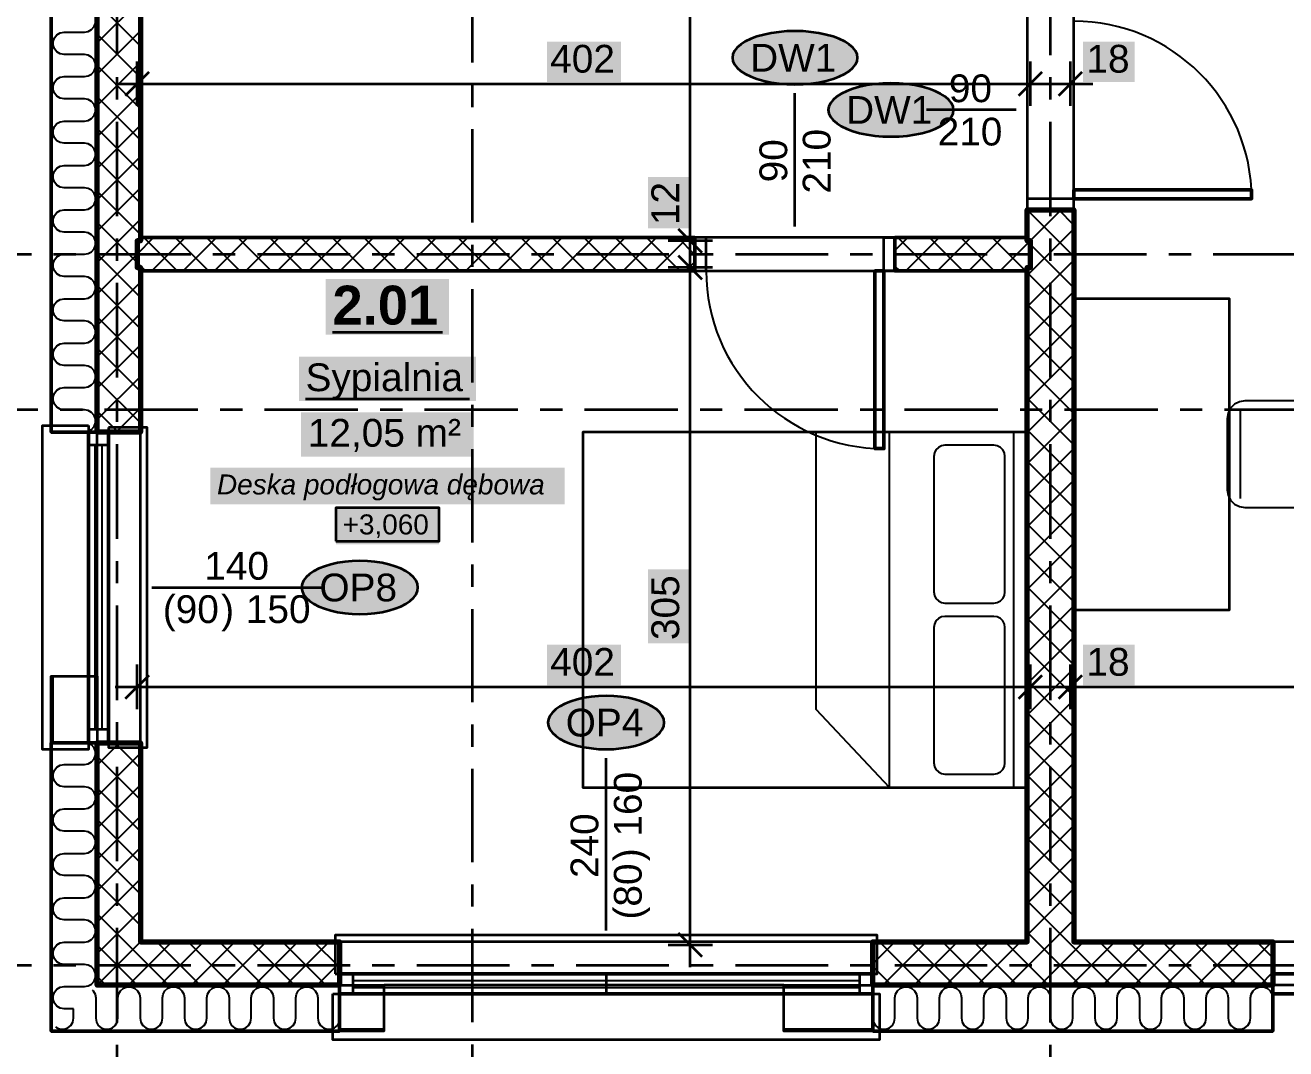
# Model space of a CAD drawing. Header units: metres. Extents: x -3.3 to 16.9, y -3.5 to 11.3.
# Drawn here: x -0.41 to 5.26, y -0.38 to 4.23 of the extents above; entities that cross this region are included whole.
import ezdxf

# ---------------------------------------------------------------- set-up
doc = ezdxf.new("R2010")
doc.units = ezdxf.units.M
doc.linetypes.add('PUNKTOWA', pattern=[10.5, 8.4, -1.05, 0, -1.05])
doc.linetypes.add('PUNKTOWA_KROTKA', pattern=[6.3, 4.2, -1.05, 0, -1.05])
for name, color, linetype, lineweight in [('A-DRZWI', 3, 'Continuous', 35), ('A-KRESKOWANIE', 8, 'Continuous', 18), ('A-MASKA', 7, 'Continuous', 18), ('A-MEBLE', 8, 'Continuous', 18), ('A-OKNA', 3, 'Continuous', 35), ('A-OPISY', 2, 'Continuous', 25), ('A-OSIE', 1, 'PUNKTOWA', 25), ('A-POMIESZCZENIA', 2, 'Continuous', 25), ('A-PRZEKROJE', 1, 'PUNKTOWA_KROTKA', 50), ('A-SCIANY-DZIAL', 7, 'Continuous', 35), ('A-SCIANY-IZOL', 4, 'Continuous', 35), ('A-SCIANY-KONSTR', 7, 'Continuous', 50), ('A-WIDOK', 7, 'Continuous', 25), ('A-WYMIARY', 1, 'Continuous', 25)]:
    doc.layers.add(name, color=color, linetype=linetype, lineweight=lineweight)
doc.styles.add('PL_ARIAL', font='arial.ttf')
doc.styles.add('PL_ARIAL_B', font='arialbd.ttf')
doc.styles.add('PL_ARIAL_I', font='ariali.ttf')

msp = doc.modelspace()

# ---------------------------------------------------------------- hatches: boundary and pattern name
at = {"layer": 'A-MASKA', "true_color": 0xffffff}
for points in [[(1.9334, 3.9755), (2.2666, 3.9755), (2.2666, 4.158), (1.9334, 4.158)], [(4.3465, 3.9755), (4.5786, 3.9755), (4.5786, 4.158), (4.3465, 4.158)], [(2.5713, 3.3165), (2.5713, 3.5486), (2.3888, 3.5486), (2.3888, 3.3165)], [(2.5713, 1.4484), (2.5713, 1.7816), (2.3888, 1.7816), (2.3888, 1.4484)], [(1.9334, 1.2601), (2.2666, 1.2601), (2.2666, 1.4426), (1.9334, 1.4426)], [(4.3465, 1.2601), (4.5786, 1.2601), (4.5786, 1.4426), (4.3465, 1.4426)]]:
    msp.add_hatch(color=7, dxfattribs=at).paths.add_polyline_path(points)
at = {"layer": 'A-OPISY', "true_color": 0xffffff}
for points in [[(3.3319, 4.085), (3.3295, 4.1007), (3.3223, 4.1161), (3.3104, 4.1309), (3.2941, 4.145), (3.2736, 4.1581), (3.2493, 4.1699), (3.2216, 4.1802), (3.1909, 4.1889), (3.1579, 4.1959), (3.123, 4.2009), (3.0868, 4.204), (3.05, 4.205), (3.0132, 4.204), (2.977, 4.2009), (2.9421, 4.1959), (2.9091, 4.1889), (2.8784, 4.1802), (2.8507, 4.1699), (2.8264, 4.1581), (2.8059, 4.145), (2.7896, 4.1309), (2.7777, 4.1161), (2.7705, 4.1007), (2.7681, 4.085), (2.7705, 4.0693), (2.7777, 4.0539), (2.7896, 4.0391), (2.8059, 4.025), (2.8264, 4.0119), (2.8507, 4.0001), (2.8784, 3.9898), (2.9091, 3.9811), (2.9421, 3.9741), (2.977, 3.9691), (3.0132, 3.966), (3.05, 3.965), (3.0868, 3.966), (3.123, 3.9691), (3.1579, 3.9741), (3.1909, 3.9811), (3.2216, 3.9898), (3.2493, 4.0001), (3.2736, 4.0119), (3.2941, 4.025), (3.3104, 4.0391), (3.3223, 4.0539), (3.3295, 4.0693)], [(3.7638, 3.85), (3.7614, 3.8657), (3.7542, 3.8811), (3.7423, 3.8959), (3.726, 3.91), (3.7055, 3.9231), (3.6812, 3.9349), (3.6535, 3.9452), (3.6228, 3.9539), (3.5898, 3.9609), (3.5548, 3.9659), (3.5187, 3.969), (3.4819, 3.97), (3.4451, 3.969), (3.4089, 3.9659), (3.374, 3.9609), (3.3409, 3.9539), (3.3103, 3.9452), (3.2826, 3.9349), (3.2583, 3.9231), (3.2378, 3.91), (3.2215, 3.8959), (3.2096, 3.8811), (3.2024, 3.8657), (3.2, 3.85), (3.2024, 3.8343), (3.2096, 3.8189), (3.2215, 3.8041), (3.2378, 3.79), (3.2583, 3.7769), (3.2826, 3.7651), (3.3103, 3.7548), (3.3409, 3.7461), (3.374, 3.7391), (3.4089, 3.7341), (3.4451, 3.731), (3.4819, 3.73), (3.5187, 3.731), (3.5548, 3.7341), (3.5898, 3.7391), (3.6228, 3.7461), (3.6535, 3.7548), (3.6812, 3.7651), (3.7055, 3.7769), (3.726, 3.79), (3.7423, 3.8041), (3.7542, 3.8189), (3.7614, 3.8343)], [(1.3534, 1.7), (1.3512, 1.7157), (1.3445, 1.7311), (1.3335, 1.7459), (1.3184, 1.76), (1.2994, 1.7731), (1.2768, 1.7849), (1.251, 1.7952), (1.2226, 1.8039), (1.1918, 1.8109), (1.1594, 1.8159), (1.1258, 1.819), (1.0917, 1.82), (1.0575, 1.819), (1.0239, 1.8159), (0.9915, 1.8109), (0.9608, 1.8039), (0.9323, 1.7952), (0.9066, 1.7849), (0.884, 1.7731), (0.865, 1.76), (0.8498, 1.7459), (0.8388, 1.7311), (0.8321, 1.7157), (0.8299, 1.7), (0.8321, 1.6843), (0.8388, 1.6689), (0.8498, 1.6541), (0.865, 1.64), (0.884, 1.6269), (0.9066, 1.6151), (0.9323, 1.6048), (0.9608, 1.5961), (0.9915, 1.5891), (1.0239, 1.5841), (1.0575, 1.581), (1.0917, 1.58), (1.1258, 1.581), (1.1594, 1.5841), (1.1918, 1.5891), (1.2226, 1.5961), (1.251, 1.6048), (1.2768, 1.6151), (1.2994, 1.6269), (1.3184, 1.64), (1.3335, 1.6541), (1.3445, 1.6689), (1.3512, 1.6843)], [(2.4618, 1.0917), (2.4595, 1.1073), (2.4529, 1.1227), (2.4419, 1.1376), (2.4267, 1.1517), (2.4077, 1.1647), (2.3851, 1.1765), (2.3594, 1.1869), (2.3309, 1.1956), (2.3002, 1.2025), (2.2678, 1.2076), (2.2342, 1.2106), (2.2, 1.2117), (2.1658, 1.2106), (2.1322, 1.2076), (2.0998, 1.2025), (2.0691, 1.1956), (2.0406, 1.1869), (2.0149, 1.1765), (1.9923, 1.1647), (1.9733, 1.1517), (1.9581, 1.1376), (1.9471, 1.1227), (1.9405, 1.1073), (1.9382, 1.0917), (1.9405, 1.076), (1.9471, 1.0606), (1.9581, 1.0457), (1.9733, 1.0317), (1.9923, 1.0186), (2.0149, 1.0068), (2.0406, 0.9965), (2.0691, 0.9877), (2.0998, 0.9808), (2.1322, 0.9758), (2.1658, 0.9727), (2.2, 0.9717), (2.2342, 0.9727), (2.2678, 0.9758), (2.3002, 0.9808), (2.3309, 0.9877), (2.3594, 0.9965), (2.3851, 1.0068), (2.4077, 1.0186), (2.4267, 1.0317), (2.4419, 1.0457), (2.4529, 1.0606), (2.4595, 1.076)]]:
    msp.add_hatch(color=7, dxfattribs=at).paths.add_polyline_path(points)
at = {"layer": 'A-POMIESZCZENIA', "true_color": 0xffffff}
for points in [[(0.9386, 2.8389), (1.4936, 2.8389), (1.4936, 3.0889), (0.9386, 3.0889)], [(0.8175, 2.5389), (1.6148, 2.5389), (1.6148, 2.7389), (0.8175, 2.7389)], [(0.8276, 2.2889), (1.6046, 2.2889), (1.6046, 2.4889), (0.8276, 2.4889)], [(0.4189, 2.0739), (2.0134, 2.0739), (2.0134, 2.2389), (0.4189, 2.2389)], [(0.9842, 1.8939), (1.448, 1.8939), (1.448, 2.0589), (0.9842, 2.0589)]]:
    msp.add_hatch(color=7, dxfattribs=at).paths.add_polyline_path(points)

# ---------------------------------------------------------------- linework, layer by layer
at = {"layer": 'A-DRZWI', "lineweight": 50, "ltscale": 0.05}
for points in [[(4.305, 3.45), (5.105, 3.45), (5.105, 3.49), (4.305, 3.49)], [(3.45, 3.125), (3.45, 2.325), (3.41, 2.325), (3.41, 3.125)]]:
    msp.add_lwpolyline(points, close=True, dxfattribs=at)
at = {"layer": 'A-DRZWI', "lineweight": 35, "ltscale": 0.05}
for points in [[(4.305, 3.4), (4.305, 3.45), (4.095, 3.45), (4.095, 3.4)], [(2.6, 3.125), (2.65, 3.125), (2.65, 3.275), (2.6, 3.275)], [(3.5, 3.125), (3.45, 3.125), (3.45, 3.275), (3.5, 3.275)]]:
    msp.add_lwpolyline(points, close=True, dxfattribs=at)
at = {"layer": 'A-DRZWI', "lineweight": 25, "ltscale": 0.05}
for centre, start, end in [((4.305, 3.45), 0, 90), ((3.45, 3.125), -180, -90)]:
    msp.add_arc(centre, 0.8, start, end, dxfattribs=at)
at = {"layer": 'A-KRESKOWANIE', "lineweight": 25, "ltscale": 0.05}
for points in [[(-0.09, 4.1526), (0.105, 4.3476)], [(0.105, 4.1376), (-0.09, 4.3326)], [(-0.1475, 2.4), (-0.1304, 2.403), (-0.1154, 2.4117), (-0.1042, 2.425), (-0.0983, 2.4413), (-0.0983, 2.4587), (-0.1042, 2.475), (-0.1154, 2.4883), (-0.1304, 2.497), (-0.1475, 2.5), (-0.1475, 2.5), (-0.2395, 2.5), (-0.2395, 2.5), (-0.2566, 2.503), (-0.2716, 2.5117), (-0.2828, 2.525), (-0.2887, 2.5413), (-0.2887, 2.5587), (-0.2828, 2.575), (-0.2716, 2.5883), (-0.2566, 2.597), (-0.2395, 2.6), (-0.2395, 2.6), (-0.1475, 2.6), (-0.1304, 2.603), (-0.1154, 2.6117), (-0.1042, 2.625), (-0.0983, 2.6413), (-0.0983, 2.6587), (-0.1042, 2.675), (-0.1154, 2.6883), (-0.1304, 2.697), (-0.1475, 2.7), (-0.1475, 2.7), (-0.2395, 2.7), (-0.2395, 2.7), (-0.2566, 2.703), (-0.2716, 2.7117), (-0.2828, 2.725), (-0.2887, 2.7413), (-0.2887, 2.7587), (-0.2828, 2.775), (-0.2716, 2.7883), (-0.2566, 2.797), (-0.2395, 2.8), (-0.2395, 2.8), (-0.1475, 2.8), (-0.1304, 2.803), (-0.1154, 2.8117), (-0.1042, 2.825), (-0.0983, 2.8413), (-0.0983, 2.8587), (-0.1042, 2.875), (-0.1154, 2.8883), (-0.1304, 2.897), (-0.1475, 2.9), (-0.1475, 2.9), (-0.2395, 2.9), (-0.2395, 2.9), (-0.2566, 2.903), (-0.2716, 2.9117), (-0.2828, 2.925), (-0.2887, 2.9413), (-0.2887, 2.9587), (-0.2828, 2.975), (-0.2716, 2.9883), (-0.2566, 2.997), (-0.2395, 3), (-0.2395, 3), (-0.1475, 3), (-0.1304, 3.003), (-0.1154, 3.0117), (-0.1042, 3.025), (-0.0983, 3.0413), (-0.0983, 3.0587), (-0.1042, 3.075), (-0.1154, 3.0883), (-0.1304, 3.097), (-0.1475, 3.1), (-0.1475, 3.1), (-0.2395, 3.1), (-0.2395, 3.1), (-0.2566, 3.103), (-0.2716, 3.1117), (-0.2828, 3.125), (-0.2887, 3.1413), (-0.2887, 3.1587), (-0.2828, 3.175), (-0.2716, 3.1883), (-0.2566, 3.197), (-0.2395, 3.2), (-0.2395, 3.2), (-0.1475, 3.2), (-0.1304, 3.203), (-0.1154, 3.2117), (-0.1042, 3.225), (-0.0983, 3.2413), (-0.0983, 3.2587), (-0.1042, 3.275), (-0.1154, 3.2883), (-0.1304, 3.297), (-0.1475, 3.3), (-0.1475, 3.3), (-0.2395, 3.3), (-0.2395, 3.3), (-0.2566, 3.303), (-0.2716, 3.3117), (-0.2828, 3.325), (-0.2887, 3.3413), (-0.2887, 3.3587), (-0.2828, 3.375), (-0.2716, 3.3883), (-0.2566, 3.397), (-0.2395, 3.4), (-0.1475, 3.4), (-0.1304, 3.403), (-0.1154, 3.4117), (-0.1042, 3.425), (-0.0983, 3.4413), (-0.0983, 3.4587), (-0.1042, 3.475), (-0.1154, 3.4883), (-0.1304, 3.497), (-0.1475, 3.5), (-0.1475, 3.5), (-0.2395, 3.5), (-0.2395, 3.5), (-0.2566, 3.503), (-0.2716, 3.5117), (-0.2828, 3.525), (-0.2887, 3.5413), (-0.2887, 3.5587), (-0.2828, 3.575), (-0.2716, 3.5883), (-0.2566, 3.597), (-0.2395, 3.6), (-0.1475, 3.6), (-0.1304, 3.603), (-0.1154, 3.6117), (-0.1042, 3.625), (-0.0983, 3.6413), (-0.0983, 3.6587), (-0.1042, 3.675), (-0.1154, 3.6883), (-0.1304, 3.697), (-0.1475, 3.7), (-0.1475, 3.7), (-0.2395, 3.7), (-0.2395, 3.7), (-0.2566, 3.703), (-0.2716, 3.7117), (-0.2828, 3.725), (-0.2887, 3.7413), (-0.2887, 3.7587), (-0.2828, 3.775), (-0.2716, 3.7883), (-0.2566, 3.797), (-0.2395, 3.8), (-0.1475, 3.8), (-0.1304, 3.803), (-0.1154, 3.8117), (-0.1042, 3.825), (-0.0983, 3.8413), (-0.0983, 3.8587), (-0.1042, 3.875), (-0.1154, 3.8883), (-0.1304, 3.897), (-0.1475, 3.9), (-0.1475, 3.9), (-0.2395, 3.9), (-0.2395, 3.9), (-0.2566, 3.903), (-0.2716, 3.9117), (-0.2828, 3.925), (-0.2887, 3.9413), (-0.2887, 3.9587), (-0.2828, 3.975), (-0.2716, 3.9883), (-0.2566, 3.997), (-0.2395, 4), (-0.1475, 4), (-0.1304, 4.003), (-0.1154, 4.0117), (-0.1042, 4.025), (-0.0983, 4.0413), (-0.0983, 4.0587), (-0.1042, 4.075), (-0.1154, 4.0883), (-0.1304, 4.097), (-0.1475, 4.1), (-0.1475, 4.1), (-0.2395, 4.1), (-0.2395, 4.1), (-0.2566, 4.103), (-0.2716, 4.1117), (-0.2828, 4.125), (-0.2887, 4.1413), (-0.2887, 4.1587), (-0.2828, 4.175), (-0.2716, 4.1883), (-0.2566, 4.197), (-0.2395, 4.2), (-0.1475, 4.2), (-0.1304, 4.203), (-0.1154, 4.2117), (-0.1042, 4.225), (-0.0983, 4.2413)], [(-0.09, 4.0112), (0.105, 4.2062)], [(0.105, 3.9962), (-0.09, 4.1912)], [(-0.09, 3.8698), (0.105, 4.0648)], [(0.105, 3.8548), (-0.09, 4.0498)], [(-0.09, 3.7284), (0.105, 3.9234)], [(0.105, 3.7134), (-0.09, 3.9084)], [(-0.09, 3.587), (0.105, 3.782)], [(0.105, 3.572), (-0.09, 3.767)], [(-0.09, 3.4455), (0.105, 3.6405)], [(0.105, 3.4305), (-0.09, 3.6255)], [(-0.09, 3.3041), (0.105, 3.4991)], [(0.105, 3.2891), (-0.09, 3.4841)], [(-0.09, 3.1627), (0.105, 3.3577)], [(4.095, 3.3879), (4.1071, 3.4)], [(4.305, 3.1903), (4.0953, 3.4)], [(4.1085, 3.26), (4.2485, 3.4)], [(4.305, 3.3318), (4.2368, 3.4)], [(0.09, 3.1627), (-0.09, 3.3427)], [(4.095, 3.1051), (4.305, 3.3151)], [(0.09, 3.2013), (0.1637, 3.275)], [(0.2691, 3.125), (0.1191, 3.275)], [(0.1552, 3.125), (0.3052, 3.275)], [(0.4105, 3.125), (0.2605, 3.275)], [(0.2966, 3.125), (0.4466, 3.275)], [(0.552, 3.125), (0.402, 3.275)], [(0.438, 3.125), (0.588, 3.275)], [(0.6934, 3.125), (0.5434, 3.275)], [(0.5794, 3.125), (0.7294, 3.275)], [(0.8348, 3.125), (0.6848, 3.275)], [(0.7208, 3.125), (0.8708, 3.275)], [(0.9762, 3.125), (0.8262, 3.275)], [(0.8623, 3.125), (1.0123, 3.275)], [(1.1176, 3.125), (0.9676, 3.275)], [(1.0037, 3.125), (1.1537, 3.275)], [(1.2591, 3.125), (1.1091, 3.275)], [(1.1451, 3.125), (1.2951, 3.275)], [(1.4005, 3.125), (1.2505, 3.275)], [(1.2865, 3.125), (1.4365, 3.275)], [(1.5419, 3.125), (1.3919, 3.275)], [(1.4279, 3.125), (1.5779, 3.275)], [(1.6833, 3.125), (1.5333, 3.275)], [(1.5694, 3.125), (1.7194, 3.275)], [(1.8247, 3.125), (1.6747, 3.275)], [(1.7108, 3.125), (1.8608, 3.275)], [(1.9662, 3.125), (1.8162, 3.275)], [(1.8522, 3.125), (2.0022, 3.275)], [(2.1076, 3.125), (1.9576, 3.275)], [(1.9936, 3.125), (2.1436, 3.275)], [(2.249, 3.125), (2.099, 3.275)], [(2.1351, 3.125), (2.2851, 3.275)], [(2.3904, 3.125), (2.2404, 3.275)], [(2.2765, 3.125), (2.4265, 3.275)], [(2.5319, 3.125), (2.3819, 3.275)], [(2.4179, 3.125), (2.5679, 3.275)], [(2.6, 3.1983), (2.5233, 3.275)], [(3.5, 3.2172), (3.5578, 3.275)], [(3.6632, 3.125), (3.5132, 3.275)], [(3.5493, 3.125), (3.6993, 3.275)], [(3.8046, 3.125), (3.6546, 3.275)], [(3.6907, 3.125), (3.8407, 3.275)], [(3.9461, 3.125), (3.7961, 3.275)], [(3.8321, 3.125), (3.9821, 3.275)], [(4.0875, 3.125), (3.9375, 3.275)], [(3.9735, 3.125), (4.1085, 3.26)], [(4.11, 3.2439), (4.0789, 3.275)], [(4.305, 3.0489), (4.11, 3.2439)], [(-0.09, 3.0213), (0.09, 3.2013)], [(0.105, 3.0063), (-0.09, 3.2013)], [(0.1277, 3.125), (0.09, 3.1627)], [(2.5593, 3.125), (2.6, 3.1657)], [(3.5218, 3.125), (3.5, 3.1468)], [(4.095, 2.9636), (4.305, 3.1736)], [(-0.09, 2.8798), (0.105, 3.0748)], [(4.305, 2.9075), (4.095, 3.1175)], [(0.105, 2.8648), (-0.09, 3.0598)], [(4.095, 2.8222), (4.305, 3.0322)], [(4.305, 2.7661), (4.095, 2.9761)], [(-0.09, 2.7384), (0.105, 2.9334)], [(0.105, 2.7234), (-0.09, 2.9184)], [(4.095, 2.6808), (4.305, 2.8908)], [(-0.09, 2.597), (0.105, 2.792)], [(4.305, 2.6246), (4.095, 2.8346)], [(0.105, 2.582), (-0.09, 2.777)], [(4.095, 2.5394), (4.305, 2.7494)], [(4.305, 2.4832), (4.095, 2.6932)], [(-0.09, 2.4556), (0.105, 2.6506)], [(0.105, 2.4406), (-0.09, 2.6356)], [(4.095, 2.3979), (4.305, 2.6079)], [(-0.0042, 2.4), (0.105, 2.5092)], [(4.305, 2.3418), (4.095, 2.5518)], [(0.0042, 2.4), (-0.09, 2.4942)], [(4.095, 2.2565), (4.305, 2.4665)], [(-0.2395, 2.4), (-0.1475, 2.4)], [(4.305, 2.2004), (4.095, 2.4104)], [(4.095, 2.1151), (4.305, 2.3251)], [(4.305, 2.059), (4.095, 2.269)], [(4.095, 1.9737), (4.305, 2.1837)], [(4.305, 1.9175), (4.095, 2.1275)], [(4.095, 1.8323), (4.305, 2.0423)], [(4.305, 1.7761), (4.095, 1.9861)], [(4.095, 1.6908), (4.305, 1.9008)], [(4.305, 1.6347), (4.095, 1.8447)], [(4.095, 1.5494), (4.305, 1.7594)], [(4.305, 1.4933), (4.095, 1.7033)], [(4.095, 1.408), (4.305, 1.618)], [(4.305, 1.3519), (4.095, 1.5619)], [(4.095, 1.2666), (4.305, 1.4766)], [(4.305, 1.2104), (4.095, 1.4204)], [(4.095, 1.1252), (4.305, 1.3352)], [(4.305, 1.069), (4.095, 1.279)], [(4.095, 0.9837), (4.305, 1.1937)], [(4.305, 0.9276), (4.095, 1.1376)], [(4.095, 0.8423), (4.305, 1.0523)], [(-0.197, -0.197), (-0.2395, -0.197), (-0.2395, -0.197), (-0.2566, -0.194), (-0.2716, -0.1853), (-0.2828, -0.172), (-0.2887, -0.1557), (-0.2887, -0.1383), (-0.2828, -0.122), (-0.2716, -0.1087), (-0.2566, -0.1), (-0.2395, -0.097), (-0.1475, -0.097), (-0.1304, -0.094), (-0.1154, -0.0853), (-0.1042, -0.072), (-0.0983, -0.0557), (-0.0983, -0.0383), (-0.1042, -0.022), (-0.1154, -0.0087), (-0.1304, 0), (-0.1475, 0.003), (-0.1475, 0.003), (-0.2395, 0.003), (-0.2395, 0.003), (-0.2566, 0.006), (-0.2716, 0.0147), (-0.2828, 0.028), (-0.2887, 0.0443), (-0.2887, 0.0617), (-0.2828, 0.078), (-0.2716, 0.0913), (-0.2566, 0.1), (-0.2395, 0.103), (-0.2395, 0.103), (-0.1475, 0.103), (-0.1475, 0.103), (-0.1304, 0.106), (-0.1154, 0.1147), (-0.1042, 0.128), (-0.0983, 0.1443), (-0.0983, 0.1617), (-0.1042, 0.178), (-0.1154, 0.1913), (-0.1304, 0.2), (-0.1475, 0.203), (-0.1475, 0.203), (-0.2395, 0.203), (-0.2395, 0.203), (-0.2566, 0.206), (-0.2716, 0.2147), (-0.2828, 0.228), (-0.2887, 0.2443), (-0.2887, 0.2617), (-0.2828, 0.278), (-0.2716, 0.2913), (-0.2566, 0.3), (-0.2395, 0.303), (-0.1475, 0.303), (-0.1304, 0.306), (-0.1154, 0.3147), (-0.1042, 0.328), (-0.0983, 0.3443), (-0.0983, 0.3617), (-0.1042, 0.378), (-0.1154, 0.3913), (-0.1304, 0.4), (-0.1475, 0.403), (-0.1475, 0.403), (-0.2395, 0.403), (-0.2395, 0.403), (-0.2566, 0.406), (-0.2716, 0.4147), (-0.2828, 0.428), (-0.2887, 0.4443), (-0.2887, 0.4617), (-0.2828, 0.478), (-0.2716, 0.4913), (-0.2566, 0.5), (-0.2395, 0.503), (-0.1475, 0.503), (-0.1475, 0.503), (-0.1304, 0.506), (-0.1154, 0.5147), (-0.1042, 0.528), (-0.0983, 0.5443), (-0.0983, 0.5617), (-0.1042, 0.578), (-0.1154, 0.5913), (-0.1304, 0.6), (-0.1475, 0.603), (-0.1475, 0.603), (-0.2395, 0.603), (-0.2395, 0.603), (-0.2566, 0.606), (-0.2716, 0.6147), (-0.2828, 0.628), (-0.2887, 0.6443), (-0.2887, 0.6617), (-0.2828, 0.678), (-0.2716, 0.6913), (-0.2566, 0.7), (-0.2395, 0.703), (-0.1475, 0.703), (-0.1304, 0.706), (-0.1154, 0.7147), (-0.1042, 0.728), (-0.0983, 0.7443), (-0.0983, 0.7617), (-0.1042, 0.778), (-0.1154, 0.7913), (-0.1304, 0.8), (-0.1475, 0.803), (-0.1475, 0.803), (-0.2395, 0.803), (-0.2395, 0.803), (-0.2566, 0.806), (-0.2716, 0.8147), (-0.2828, 0.828), (-0.2887, 0.8443), (-0.2887, 0.8617), (-0.2828, 0.878), (-0.2716, 0.8913), (-0.2566, 0.9), (-0.2395, 0.903), (-0.2395, 0.903), (-0.1475, 0.903), (-0.1304, 0.906), (-0.1154, 0.9147), (-0.1042, 0.928), (-0.0983, 0.9443), (-0.0983, 0.9617), (-0.1042, 0.978), (-0.1154, 0.9913), (-0.1304, 1), (-0.1305, 1)], [(-0.09, 0.8999), (0.0101, 1)], [(0.105, 0.8849), (-0.0101, 1)], [(4.305, 0.7862), (4.095, 0.9962)], [(-0.09, 0.7585), (0.105, 0.9535)], [(0.105, 0.7435), (-0.09, 0.9385)], [(4.095, 0.7009), (4.305, 0.9109)], [(4.305, 0.6447), (4.095, 0.8547)], [(-0.09, 0.6171), (0.105, 0.8121)], [(0.105, 0.6021), (-0.09, 0.7971)], [(4.095, 0.5595), (4.305, 0.7695)], [(4.305, 0.5033), (4.095, 0.7133)], [(-0.09, 0.4757), (0.105, 0.6707)], [(0.105, 0.4607), (-0.09, 0.6557)], [(4.095, 0.418), (4.305, 0.628)], [(4.305, 0.3619), (4.095, 0.5719)], [(-0.09, 0.3343), (0.105, 0.5293)], [(0.105, 0.3193), (-0.09, 0.5143)], [(4.095, 0.2766), (4.305, 0.4866)], [(4.305, 0.2205), (4.095, 0.4305)], [(-0.09, 0.1928), (0.105, 0.3878)], [(0.105, 0.1778), (-0.09, 0.3728)], [(4.095, 0.1352), (4.305, 0.3452)], [(4.29, 0.0941), (4.095, 0.2891)], [(0.0514, 0.09), (-0.09, 0.2314)], [(-0.0514, 0.09), (0.105, 0.2464)], [(4.1912, 0.09), (4.305, 0.2038)], [(4.1526, 0.09), (4.095, 0.1476)], [(-0.09, -0.09), (0.105, 0.105)], [(-0.09, 0.0514), (-0.0514, 0.09)], [(0.09, -0.09), (-0.09, 0.09)], [(0.0514, -0.09), (0.2464, 0.105)], [(0.2314, -0.09), (0.0514, 0.09)], [(0.3728, -0.09), (0.1778, 0.105)], [(0.1928, -0.09), (0.3878, 0.105)], [(0.5143, -0.09), (0.3193, 0.105)], [(0.3343, -0.09), (0.5293, 0.105)], [(0.6557, -0.09), (0.4607, 0.105)], [(0.4757, -0.09), (0.6707, 0.105)], [(0.7971, -0.09), (0.6021, 0.105)], [(0.6171, -0.09), (0.8121, 0.105)], [(0.9385, -0.09), (0.7435, 0.105)], [(0.7585, -0.09), (0.9535, 0.105)], [(1, -0.0101), (0.8849, 0.105)], [(3.4, 0.0059), (3.4991, 0.105)], [(3.6255, -0.09), (3.4305, 0.105)], [(3.4455, -0.09), (3.6405, 0.105)], [(3.767, -0.09), (3.572, 0.105)], [(3.587, -0.09), (3.782, 0.105)], [(3.9084, -0.09), (3.7134, 0.105)], [(3.7284, -0.09), (3.9234, 0.105)], [(4.0498, -0.09), (3.8548, 0.105)], [(3.8698, -0.09), (4.0648, 0.105)], [(4.1912, -0.09), (3.9962, 0.105)], [(4.0112, -0.09), (4.1912, 0.09)], [(4.1526, -0.09), (4.3476, 0.105)], [(4.3326, -0.09), (4.1526, 0.09)], [(4.4741, -0.09), (4.29, 0.0941)], [(4.2941, -0.09), (4.4891, 0.105)], [(4.6155, -0.09), (4.4205, 0.105)], [(4.4355, -0.09), (4.6305, 0.105)], [(4.7569, -0.09), (4.5619, 0.105)], [(4.5769, -0.09), (4.7719, 0.105)], [(4.8983, -0.09), (4.7033, 0.105)], [(4.7183, -0.09), (4.9133, 0.105)], [(5.0397, -0.09), (4.8447, 0.105)], [(4.8597, -0.09), (5.0547, 0.105)], [(5.1812, -0.09), (4.9862, 0.105)], [(5.0012, -0.09), (5.1962, 0.105)], [(5.2, 0.0326), (5.1276, 0.105)], [(0.8999, -0.09), (1, 0.0101)], [(-0.0514, -0.09), (-0.09, -0.0514)], [(3.4841, -0.09), (3.4, -0.0059)], [(5.1426, -0.09), (5.2, -0.0326)], [(-0.1123, -0.1123), (-0.1087, -0.1154), (-0.1, -0.1304), (-0.097, -0.1475), (-0.097, -0.2395), (-0.094, -0.2566), (-0.0853, -0.2716), (-0.072, -0.2828), (-0.0557, -0.2887), (-0.0383, -0.2887), (-0.022, -0.2828), (-0.0087, -0.2716), (0, -0.2566), (0.003, -0.2395), (0.003, -0.2395), (0.003, -0.1475), (0.003, -0.1475), (0.006, -0.1304), (0.0147, -0.1154), (0.028, -0.1042), (0.0443, -0.0983), (0.0617, -0.0983), (0.078, -0.1042), (0.0913, -0.1154), (0.1, -0.1304), (0.103, -0.1475), (0.103, -0.1475), (0.103, -0.2395), (0.103, -0.2395), (0.106, -0.2566), (0.1147, -0.2716), (0.128, -0.2828), (0.1443, -0.2887), (0.1617, -0.2887), (0.178, -0.2828), (0.1913, -0.2716), (0.2, -0.2566), (0.203, -0.2395), (0.203, -0.2395), (0.203, -0.1475), (0.203, -0.1475), (0.206, -0.1304), (0.2147, -0.1154), (0.228, -0.1042), (0.2443, -0.0983), (0.2617, -0.0983), (0.278, -0.1042), (0.2913, -0.1154), (0.3, -0.1304), (0.303, -0.1475), (0.303, -0.2395), (0.306, -0.2566), (0.3147, -0.2716), (0.328, -0.2828), (0.3443, -0.2887), (0.3617, -0.2887), (0.378, -0.2828), (0.3913, -0.2716), (0.4, -0.2566), (0.403, -0.2395), (0.403, -0.2395), (0.403, -0.1475), (0.403, -0.1475), (0.406, -0.1304), (0.4147, -0.1154), (0.428, -0.1042), (0.4443, -0.0983), (0.4617, -0.0983), (0.478, -0.1042), (0.4913, -0.1154), (0.5, -0.1304), (0.503, -0.1475), (0.503, -0.2395), (0.503, -0.2395), (0.506, -0.2566), (0.5147, -0.2716), (0.528, -0.2828), (0.5443, -0.2887), (0.5617, -0.2887), (0.578, -0.2828), (0.5913, -0.2716), (0.6, -0.2566), (0.603, -0.2395), (0.603, -0.2395), (0.603, -0.1475), (0.603, -0.1475), (0.606, -0.1304), (0.6147, -0.1154), (0.628, -0.1042), (0.6443, -0.0983), (0.6617, -0.0983), (0.678, -0.1042), (0.6913, -0.1154), (0.7, -0.1304), (0.703, -0.1475), (0.703, -0.2395), (0.706, -0.2566), (0.7147, -0.2716), (0.728, -0.2828), (0.7443, -0.2887), (0.7617, -0.2887), (0.778, -0.2828), (0.7913, -0.2716), (0.8, -0.2566), (0.803, -0.2395), (0.803, -0.2395), (0.803, -0.1475), (0.803, -0.1475), (0.806, -0.1304), (0.8147, -0.1154), (0.828, -0.1042), (0.8443, -0.0983), (0.8617, -0.0983), (0.878, -0.1042), (0.8913, -0.1154), (0.9, -0.1304), (0.903, -0.1475), (0.903, -0.1475), (0.903, -0.2395), (0.906, -0.2566), (0.9147, -0.2716), (0.928, -0.2828), (0.9443, -0.2887), (0.9617, -0.2887), (0.978, -0.2828), (0.9913, -0.2716), (1, -0.2566), (1, -0.2565)], [(3.4, -0.2395), (3.403, -0.2566), (3.4117, -0.2716), (3.425, -0.2828), (3.4413, -0.2887), (3.4587, -0.2887), (3.475, -0.2828), (3.4883, -0.2716), (3.497, -0.2566), (3.5, -0.2395), (3.5, -0.2395), (3.5, -0.1475), (3.5, -0.1475), (3.503, -0.1304), (3.5117, -0.1154), (3.525, -0.1042), (3.5413, -0.0983), (3.5587, -0.0983), (3.575, -0.1042), (3.5883, -0.1154), (3.597, -0.1304), (3.6, -0.1475), (3.6, -0.2395), (3.603, -0.2566), (3.6117, -0.2716), (3.625, -0.2828), (3.6413, -0.2887), (3.6587, -0.2887), (3.675, -0.2828), (3.6883, -0.2716), (3.697, -0.2566), (3.7, -0.2395), (3.7, -0.2395), (3.7, -0.1475), (3.7, -0.1475), (3.703, -0.1304), (3.7117, -0.1154), (3.725, -0.1042), (3.7413, -0.0983), (3.7587, -0.0983), (3.775, -0.1042), (3.7883, -0.1154), (3.797, -0.1304), (3.8, -0.1475), (3.8, -0.1475), (3.8, -0.2395), (3.803, -0.2566), (3.8117, -0.2716), (3.825, -0.2828), (3.8413, -0.2887), (3.8587, -0.2887), (3.875, -0.2828), (3.8883, -0.2716), (3.897, -0.2566), (3.9, -0.2395), (3.9, -0.2395), (3.9, -0.1475), (3.9, -0.1475), (3.903, -0.1304), (3.9117, -0.1154), (3.925, -0.1042), (3.9413, -0.0983), (3.9587, -0.0983), (3.975, -0.1042), (3.9883, -0.1154), (3.997, -0.1304), (4, -0.1475), (4, -0.2395), (4.003, -0.2566), (4.0117, -0.2716), (4.025, -0.2828), (4.0413, -0.2887), (4.0587, -0.2887), (4.075, -0.2828), (4.0883, -0.2716), (4.097, -0.2566), (4.1, -0.2395), (4.1, -0.2395), (4.1, -0.1475), (4.1, -0.1475), (4.103, -0.1304), (4.1117, -0.1154), (4.125, -0.1042), (4.1413, -0.0983), (4.1587, -0.0983), (4.175, -0.1042), (4.1883, -0.1154), (4.197, -0.1304), (4.2, -0.1475), (4.2, -0.2395), (4.203, -0.2566), (4.2117, -0.2716), (4.225, -0.2828), (4.2413, -0.2887), (4.2587, -0.2887), (4.275, -0.2828), (4.2883, -0.2716), (4.297, -0.2566), (4.3, -0.2395), (4.3, -0.2395), (4.3, -0.1475), (4.3, -0.1475), (4.303, -0.1304), (4.3117, -0.1154), (4.325, -0.1042), (4.3413, -0.0983), (4.3587, -0.0983), (4.375, -0.1042), (4.3883, -0.1154), (4.397, -0.1304), (4.4, -0.1475), (4.4, -0.2395), (4.403, -0.2566), (4.4117, -0.2716), (4.425, -0.2828), (4.4413, -0.2887), (4.4587, -0.2887), (4.475, -0.2828), (4.4883, -0.2716), (4.497, -0.2566), (4.5, -0.2395), (4.5, -0.2395), (4.5, -0.1475), (4.5, -0.1475), (4.503, -0.1304), (4.5117, -0.1154), (4.525, -0.1042), (4.5413, -0.0983), (4.5587, -0.0983), (4.575, -0.1042), (4.5883, -0.1154), (4.597, -0.1304), (4.6, -0.1475), (4.6, -0.2395), (4.603, -0.2566), (4.6117, -0.2716), (4.625, -0.2828), (4.6413, -0.2887), (4.6587, -0.2887), (4.675, -0.2828), (4.6883, -0.2716), (4.697, -0.2566), (4.7, -0.2395), (4.7, -0.2395), (4.7, -0.1475), (4.7, -0.1475), (4.703, -0.1304), (4.7117, -0.1154), (4.725, -0.1042), (4.7413, -0.0983), (4.7587, -0.0983), (4.775, -0.1042), (4.7883, -0.1154), (4.797, -0.1304), (4.8, -0.1475), (4.8, -0.2395), (4.803, -0.2566), (4.8117, -0.2716), (4.825, -0.2828), (4.8413, -0.2887), (4.8587, -0.2887), (4.875, -0.2828), (4.8883, -0.2716), (4.897, -0.2566), (4.9, -0.2395), (4.9, -0.2395), (4.9, -0.1475), (4.9, -0.1475), (4.903, -0.1304), (4.9117, -0.1154), (4.925, -0.1042), (4.9413, -0.0983), (4.9587, -0.0983), (4.975, -0.1042), (4.9883, -0.1154), (4.997, -0.1304), (5, -0.1475), (5, -0.1475), (5, -0.2395), (5.003, -0.2566), (5.0117, -0.2716), (5.025, -0.2828), (5.0413, -0.2887), (5.0587, -0.2887), (5.075, -0.2828), (5.0883, -0.2716), (5.097, -0.2566), (5.1, -0.2395), (5.1, -0.2395), (5.1, -0.1475), (5.1, -0.1475), (5.103, -0.1304), (5.1117, -0.1154), (5.125, -0.1042), (5.1413, -0.0983), (5.1587, -0.0983), (5.175, -0.1042), (5.1883, -0.1154), (5.197, -0.1304), (5.2, -0.1475), (5.2, -0.2395), (5.2, -0.2395)], [(-0.2779, -0.2779), (-0.272, -0.2828), (-0.2557, -0.2887), (-0.2383, -0.2887), (-0.222, -0.2828), (-0.2087, -0.2716), (-0.2, -0.2566), (-0.197, -0.2395), (-0.197, -0.2395), (-0.197, -0.197)]]:
    msp.add_lwpolyline(points, dxfattribs=at)
at = {"layer": 'A-MEBLE', "lineweight": 35, "ltscale": 0.05}
for points in [[(4.305, 3), (4.305, 1.6), (5.005, 1.6), (5.005, 3)], [(4.095, 0.8), (4.095, 2.4), (2.095, 2.4), (2.095, 0.8)]]:
    msp.add_lwpolyline(points, close=True, dxfattribs=at)
at = {"layer": 'A-MEBLE', "lineweight": 25, "ltscale": 0.05}
for points in [[(5.455, 2.46), (5.4511, 2.4847), (5.4397, 2.507), (5.422, 2.5247), (5.3997, 2.5361), (5.375, 2.54), (5.075, 2.54), (5.0503, 2.5361), (5.028, 2.5247), (5.0103, 2.507), (4.9989, 2.4847), (4.995, 2.46), (4.995, 2.14), (4.9989, 2.1153), (5.0103, 2.093), (5.028, 2.0753), (5.0503, 2.0639), (5.075, 2.06), (5.375, 2.06), (5.3997, 2.0639), (5.422, 2.0753), (5.4397, 2.093), (5.4511, 2.1153), (5.455, 2.14)], [(3.995, 2.29), (3.9926, 2.3055), (3.9855, 2.3194), (3.9744, 2.3305), (3.9605, 2.3376), (3.945, 2.34), (3.725, 2.34), (3.7095, 2.3376), (3.6956, 2.3305), (3.6845, 2.3194), (3.6774, 2.3055), (3.675, 2.29), (3.675, 1.68), (3.6774, 1.6645), (3.6845, 1.6506), (3.6956, 1.6395), (3.7095, 1.6324), (3.725, 1.63), (3.945, 1.63), (3.9605, 1.6324), (3.9744, 1.6395), (3.9855, 1.6506), (3.9926, 1.6645), (3.995, 1.68)], [(3.995, 1.52), (3.9926, 1.5355), (3.9855, 1.5494), (3.9744, 1.5605), (3.9605, 1.5676), (3.945, 1.57), (3.725, 1.57), (3.7095, 1.5676), (3.6956, 1.5605), (3.6845, 1.5494), (3.6774, 1.5355), (3.675, 1.52), (3.675, 0.91), (3.6774, 0.8945), (3.6845, 0.8806), (3.6956, 0.8695), (3.7095, 0.8624), (3.725, 0.86), (3.945, 0.86), (3.9605, 0.8624), (3.9744, 0.8695), (3.9855, 0.8806), (3.9926, 0.8945), (3.995, 0.91)]]:
    msp.add_lwpolyline(points, close=True, dxfattribs=at)
for points in [[(5.055, 2.1), (5.055, 2.5)], [(3.475, 0.8), (3.145, 1.15), (3.145, 2.4)], [(3.475, 0.8), (3.475, 2.4)], [(4.035, 0.8), (4.035, 2.4)]]:
    msp.add_lwpolyline(points, dxfattribs=at)
at = {"layer": 'A-OKNA', "lineweight": 35, "ltscale": 0.05}
for points in [[(-0.13, 2.43), (-0.13, 0.97), (-0.337, 0.97), (-0.337, 2.43)], [(-0.04, 2.42), (-0.04, 0.98), (0.135, 0.98), (0.135, 2.42)], [(0.98, -0.04), (3.42, -0.04), (3.42, 0.135), (0.98, 0.135)], [(0.97, -0.13), (3.43, -0.13), (3.43, -0.337), (0.97, -0.337)]]:
    msp.add_lwpolyline(points, close=True, dxfattribs=at)
at = {"layer": 'A-OKNA', "lineweight": 50, "ltscale": 0.05}
for points in [[(-0.04, 2.4), (-0.04, 1), (-0.13, 1), (-0.13, 2.4)], [(1, -0.04), (3.4, -0.04), (3.4, -0.13), (1, -0.13)], [(5.2, -0.04), (8.8, -0.04), (8.8, -0.13), (5.2, -0.13)]]:
    msp.add_lwpolyline(points, close=True, dxfattribs=at)
at = {"layer": 'A-OKNA', "lineweight": 35, "ltscale": 0.05}
for points in [[(-0.04, 2.34), (-0.13, 2.34)], [(-0.04, 1.06), (-0.13, 1.06)], [(1.06, -0.04), (1.06, -0.13)], [(2.2, -0.04), (2.2, -0.13)], [(3.34, -0.04), (3.34, -0.13)]]:
    msp.add_lwpolyline(points, dxfattribs=at)
at = {"layer": 'A-OKNA', "lineweight": 25, "ltscale": 0.05}
for points in [[(-0.1012, 2.34), (-0.1012, 1.06)], [(-0.0688, 2.34), (-0.0688, 1.06)], [(1.06, -0.0688), (3.34, -0.0688)], [(1.06, -0.1012), (3.34, -0.1012)]]:
    msp.add_lwpolyline(points, dxfattribs=at)
at = {"layer": 'A-OPISY', "lineweight": 35, "ltscale": 0.05}
for points in [[(3.3319, 4.085), (3.3295, 4.1007), (3.3223, 4.1161), (3.3104, 4.1309), (3.2941, 4.145), (3.2736, 4.1581), (3.2493, 4.1699), (3.2216, 4.1802), (3.1909, 4.1889), (3.1579, 4.1959), (3.123, 4.2009), (3.0868, 4.204), (3.05, 4.205), (3.0132, 4.204), (2.977, 4.2009), (2.9421, 4.1959), (2.9091, 4.1889), (2.8784, 4.1802), (2.8507, 4.1699), (2.8264, 4.1581), (2.8059, 4.145), (2.7896, 4.1309), (2.7777, 4.1161), (2.7705, 4.1007), (2.7681, 4.085), (2.7705, 4.0693), (2.7777, 4.0539), (2.7896, 4.0391), (2.8059, 4.025), (2.8264, 4.0119), (2.8507, 4.0001), (2.8784, 3.9898), (2.9091, 3.9811), (2.9421, 3.9741), (2.977, 3.9691), (3.0132, 3.966), (3.05, 3.965), (3.0868, 3.966), (3.123, 3.9691), (3.1579, 3.9741), (3.1909, 3.9811), (3.2216, 3.9898), (3.2493, 4.0001), (3.2736, 4.0119), (3.2941, 4.025), (3.3104, 4.0391), (3.3223, 4.0539), (3.3295, 4.0693)], [(3.7638, 3.85), (3.7614, 3.8657), (3.7542, 3.8811), (3.7423, 3.8959), (3.726, 3.91), (3.7055, 3.9231), (3.6812, 3.9349), (3.6535, 3.9452), (3.6228, 3.9539), (3.5898, 3.9609), (3.5548, 3.9659), (3.5187, 3.969), (3.4819, 3.97), (3.4451, 3.969), (3.4089, 3.9659), (3.374, 3.9609), (3.3409, 3.9539), (3.3103, 3.9452), (3.2826, 3.9349), (3.2583, 3.9231), (3.2378, 3.91), (3.2215, 3.8959), (3.2096, 3.8811), (3.2024, 3.8657), (3.2, 3.85), (3.2024, 3.8343), (3.2096, 3.8189), (3.2215, 3.8041), (3.2378, 3.79), (3.2583, 3.7769), (3.2826, 3.7651), (3.3103, 3.7548), (3.3409, 3.7461), (3.374, 3.7391), (3.4089, 3.7341), (3.4451, 3.731), (3.4819, 3.73), (3.5187, 3.731), (3.5548, 3.7341), (3.5898, 3.7391), (3.6228, 3.7461), (3.6535, 3.7548), (3.6812, 3.7651), (3.7055, 3.7769), (3.726, 3.79), (3.7423, 3.8041), (3.7542, 3.8189), (3.7614, 3.8343)], [(1.3534, 1.7), (1.3512, 1.7157), (1.3445, 1.7311), (1.3335, 1.7459), (1.3184, 1.76), (1.2994, 1.7731), (1.2768, 1.7849), (1.251, 1.7952), (1.2226, 1.8039), (1.1918, 1.8109), (1.1594, 1.8159), (1.1258, 1.819), (1.0917, 1.82), (1.0575, 1.819), (1.0239, 1.8159), (0.9915, 1.8109), (0.9608, 1.8039), (0.9323, 1.7952), (0.9066, 1.7849), (0.884, 1.7731), (0.865, 1.76), (0.8498, 1.7459), (0.8388, 1.7311), (0.8321, 1.7157), (0.8299, 1.7), (0.8321, 1.6843), (0.8388, 1.6689), (0.8498, 1.6541), (0.865, 1.64), (0.884, 1.6269), (0.9066, 1.6151), (0.9323, 1.6048), (0.9608, 1.5961), (0.9915, 1.5891), (1.0239, 1.5841), (1.0575, 1.581), (1.0917, 1.58), (1.1258, 1.581), (1.1594, 1.5841), (1.1918, 1.5891), (1.2226, 1.5961), (1.251, 1.6048), (1.2768, 1.6151), (1.2994, 1.6269), (1.3184, 1.64), (1.3335, 1.6541), (1.3445, 1.6689), (1.3512, 1.6843)], [(2.4618, 1.0917), (2.4595, 1.1073), (2.4529, 1.1227), (2.4419, 1.1376), (2.4267, 1.1517), (2.4077, 1.1647), (2.3851, 1.1765), (2.3594, 1.1869), (2.3309, 1.1956), (2.3002, 1.2025), (2.2678, 1.2076), (2.2342, 1.2106), (2.2, 1.2117), (2.1658, 1.2106), (2.1322, 1.2076), (2.0998, 1.2025), (2.0691, 1.1956), (2.0406, 1.1869), (2.0149, 1.1765), (1.9923, 1.1647), (1.9733, 1.1517), (1.9581, 1.1376), (1.9471, 1.1227), (1.9405, 1.1073), (1.9382, 1.0917), (1.9405, 1.076), (1.9471, 1.0606), (1.9581, 1.0457), (1.9733, 1.0317), (1.9923, 1.0186), (2.0149, 1.0068), (2.0406, 0.9965), (2.0691, 0.9877), (2.0998, 0.9808), (2.1322, 0.9758), (2.1658, 0.9727), (2.2, 0.9717), (2.2342, 0.9727), (2.2678, 0.9758), (2.3002, 0.9808), (2.3309, 0.9877), (2.3594, 0.9965), (2.3851, 1.0068), (2.4077, 1.0186), (2.4267, 1.0317), (2.4419, 1.0457), (2.4529, 1.0606), (2.4595, 1.076)]]:
    msp.add_lwpolyline(points, close=True, dxfattribs=at)
at = {"layer": 'A-OSIE', "linetype": 'PUNKTOWA', "lineweight": 35, "ltscale": 0.050716, "flags": 128}
for points in [[(0, -2.437), (0, 10.237)], [(4.2, -2.437), (4.2, 10.237)]]:
    msp.add_lwpolyline(points, dxfattribs=at)
at = {"layer": 'A-OSIE', "linetype": 'PUNKTOWA', "lineweight": 35, "ltscale": 0.049636, "flags": 128}
for points in [[(-2.237, 3.2), (15.9, 3.2)], [(-2.237, 0), (15.9, 0)]]:
    msp.add_lwpolyline(points, dxfattribs=at)
at = {"layer": 'A-POMIESZCZENIA', "lineweight": 35, "ltscale": 0.05}
for points in [[(0.9686, 2.8489), (1.4636, 2.8489)], [(0.8475, 2.5489), (1.5848, 2.5489)]]:
    msp.add_lwpolyline(points, dxfattribs=at)
msp.add_lwpolyline([(0.9842, 1.9089), (1.448, 1.9089), (1.448, 2.0589), (0.9842, 2.0589)], close=True, dxfattribs=at)
at = {"layer": 'A-PRZEKROJE', "linetype": 'PUNKTOWA', "lineweight": 35, "ltscale": 0.05, "flags": 128}
for points in [[(1.5993, -3.137), (1.5993, 10.937)], [(-2.937, 2.5007), (16.6, 2.5007)]]:
    msp.add_lwpolyline(points, dxfattribs=at)
at = {"layer": 'A-SCIANY-DZIAL', "lineweight": 50, "ltscale": 0.05}
for points in [[(0.09, 3.14), (0.09, 3.26), (0.09, 3.26), (0.09, 3.26), (0.09, 3.26), (0.09, 3.26), (0.105, 3.26), (0.105, 3.26), (0.105, 3.26), (0.105, 3.26), (0.105, 3.26), (0.105, 3.26), (0.105, 3.26), (0.105, 3.26), (0.105, 3.26), (0.105, 3.26), (0.105, 3.26), (0.105, 3.26), (0.105, 3.26), (0.105, 3.26), (0.105, 3.26), (0.105, 3.26), (0.105, 3.26), (0.105, 3.275), (0.105, 3.275), (0.105, 3.275), (0.105, 3.275), (0.105, 3.275), (2.6, 3.275), (2.6, 3.275), (2.6, 3.275), (2.6, 3.275), (2.6, 3.275), (2.6, 3.125), (2.6, 3.125), (2.6, 3.125), (2.6, 3.125), (0.105, 3.125), (0.105, 3.125), (0.105, 3.125), (0.105, 3.125), (0.105, 3.14), (0.105, 3.14), (0.105, 3.14), (0.105, 3.14), (0.105, 3.14), (0.105, 3.14), (0.105, 3.14), (0.105, 3.14), (0.105, 3.14), (0.105, 3.14), (0.105, 3.14), (0.105, 3.14), (0.105, 3.14), (0.105, 3.14), (0.105, 3.14), (0.105, 3.14), (0.105, 3.14), (0.09, 3.14), (0.09, 3.14), (0.09, 3.14), (0.09, 3.14)], [(3.5, 3.14), (3.5, 3.14), (3.5, 3.14), (3.5, 3.275), (3.5, 3.275), (3.5, 3.275), (3.5, 3.275), (3.5, 3.275), (4.095, 3.275), (4.095, 3.275), (4.095, 3.275), (4.095, 3.275), (4.095, 3.275), (4.095, 3.26), (4.095, 3.26), (4.095, 3.26), (4.095, 3.26), (4.095, 3.26), (4.095, 3.26), (4.095, 3.26), (4.095, 3.26), (4.095, 3.26), (4.095, 3.26), (4.095, 3.26), (4.095, 3.26), (4.095, 3.26), (4.095, 3.26), (4.095, 3.26), (4.095, 3.26), (4.095, 3.26), (4.11, 3.26), (4.11, 3.26), (4.11, 3.26), (4.11, 3.26), (4.11, 3.26), (4.11, 3.14), (4.11, 3.14), (4.11, 3.14), (4.11, 3.14), (4.11, 3.14), (4.095, 3.14), (4.095, 3.14), (4.095, 3.14), (4.095, 3.14), (4.095, 3.14), (4.095, 3.14), (4.095, 3.14), (4.095, 3.14), (4.095, 3.14), (4.095, 3.14), (4.095, 3.14), (4.095, 3.14), (4.095, 3.14), (4.095, 3.14), (4.095, 3.14), (4.095, 3.14), (4.095, 3.14), (4.095, 3.125), (4.095, 3.125), (4.095, 3.125), (4.095, 3.125), (3.5, 3.125), (3.5, 3.125), (3.5, 3.125), (3.5, 3.125), (3.5, 3.14)]]:
    msp.add_lwpolyline(points, close=True, dxfattribs=at)
at = {"layer": 'A-SCIANY-IZOL', "lineweight": 50, "ltscale": 0.05}
msp.add_lwpolyline([(-0.09, 8.09), (-0.09, 2.4), (-0.09, 2.4), (-0.09, 2.4), (-0.09, 2.4), (-0.297, 2.4), (-0.297, 2.4), (-0.297, 2.4), (-0.297, 2.4), (-0.297, 8.297)], dxfattribs=at)
for points in [[(-0.297, -0.297), (-0.297, 1), (-0.297, 1), (-0.297, 1), (-0.297, 1), (-0.09, 1), (-0.09, 1), (-0.09, 1), (-0.09, 1), (-0.09, -0.09), (-0.09, -0.09), (-0.09, -0.09), (-0.09, -0.09), (-0.09, -0.09), (-0.09, -0.09), (-0.09, -0.09), (-0.09, -0.09), (-0.09, -0.09), (-0.09, -0.09), (-0.09, -0.09), (-0.09, -0.09), (-0.09, -0.09), (-0.09, -0.09), (-0.09, -0.09), (-0.09, -0.09), (-0.09, -0.09), (1, -0.09), (1, -0.09), (1, -0.09), (1, -0.09), (1, -0.297), (1, -0.297), (1, -0.297), (1, -0.297), (-0.297, -0.297), (-0.297, -0.297)], [(3.4, -0.297), (3.4, -0.297), (3.4, -0.297), (3.4, -0.09), (3.4, -0.09), (3.4, -0.09), (3.4, -0.09), (5.2, -0.09), (5.2, -0.09), (5.2, -0.09), (5.2, -0.297), (5.2, -0.297), (5.2, -0.297), (5.2, -0.297), (3.4, -0.297)]]:
    msp.add_lwpolyline(points, close=True, dxfattribs=at)
at = {"layer": 'A-SCIANY-KONSTR', "lineweight": 70, "ltscale": 0.05}
msp.add_lwpolyline([(0.105, 7.895), (0.105, 3.26), (0.105, 3.26), (0.105, 3.26), (0.105, 3.26), (0.09, 3.26), (0.09, 3.26), (0.09, 3.26), (0.09, 3.26), (0.09, 3.26), (0.09, 3.26), (0.09, 3.26), (0.09, 3.26), (0.09, 3.26), (0.09, 3.26), (0.09, 3.26), (0.09, 3.26), (0.09, 3.26), (0.09, 3.26), (0.09, 3.26), (0.09, 3.26), (0.09, 3.26), (0.09, 3.14), (0.09, 3.14), (0.09, 3.14), (0.09, 3.14), (0.09, 3.14), (0.09, 3.14), (0.09, 3.14), (0.09, 3.14), (0.09, 3.14), (0.09, 3.14), (0.09, 3.14), (0.09, 3.14), (0.09, 3.14), (0.09, 3.14), (0.09, 3.14), (0.09, 3.14), (0.09, 3.14), (0.105, 3.14), (0.105, 3.14), (0.105, 3.14), (0.105, 3.14), (0.105, 2.4), (0.105, 2.4), (0.105, 2.4), (0.105, 2.4), (-0.09, 2.4), (-0.09, 2.4), (-0.09, 2.4), (-0.09, 2.4), (-0.09, 7.91)], dxfattribs=at)
for points in [[(3.4, -0.09), (3.4, -0.09), (3.4, -0.09), (3.4, 0.105), (3.4, 0.105), (3.4, 0.105), (3.4, 0.105), (4.095, 0.105), (4.095, 0.105), (4.095, 0.105), (4.095, 0.105), (4.095, 0.105), (4.095, 0.105), (4.095, 0.105), (4.095, 0.105), (4.095, 0.105), (4.095, 0.105), (4.095, 0.105), (4.095, 0.105), (4.095, 0.105), (4.095, 0.105), (4.095, 0.105), (4.095, 0.105), (4.095, 0.105), (4.095, 3.14), (4.095, 3.14), (4.095, 3.14), (4.095, 3.14), (4.095, 3.14), (4.11, 3.14), (4.11, 3.14), (4.11, 3.14), (4.11, 3.14), (4.11, 3.14), (4.11, 3.14), (4.11, 3.14), (4.11, 3.14), (4.11, 3.14), (4.11, 3.14), (4.11, 3.14), (4.11, 3.14), (4.11, 3.14), (4.11, 3.14), (4.11, 3.14), (4.11, 3.14), (4.11, 3.14), (4.11, 3.26), (4.11, 3.26), (4.11, 3.26), (4.11, 3.26), (4.11, 3.26), (4.11, 3.26), (4.11, 3.26), (4.11, 3.26), (4.11, 3.26), (4.11, 3.26), (4.11, 3.26), (4.11, 3.26), (4.11, 3.26), (4.11, 3.26), (4.11, 3.26), (4.11, 3.26), (4.11, 3.26), (4.095, 3.26), (4.095, 3.26), (4.095, 3.26), (4.095, 3.26), (4.095, 3.26), (4.095, 3.4), (4.095, 3.4), (4.095, 3.4), (4.095, 3.4), (4.095, 3.4), (4.305, 3.4), (4.305, 3.4), (4.305, 3.4), (4.305, 0.105), (4.305, 0.105), (4.305, 0.105), (4.305, 0.105), (4.305, 0.105), (4.305, 0.105), (4.305, 0.105), (4.305, 0.105), (4.305, 0.105), (4.305, 0.105), (4.305, 0.105), (4.305, 0.105), (4.305, 0.105), (4.305, 0.105), (4.305, 0.105), (4.305, 0.105), (4.305, 0.105), (5.2, 0.105), (5.2, 0.105), (5.2, 0.105), (5.2, -0.09), (5.2, -0.09), (5.2, -0.09), (3.4, -0.09)], [(-0.09, 0.09), (-0.09, 0.09), (-0.09, 1), (-0.09, 1), (-0.09, 1), (-0.09, 1), (0.105, 1), (0.105, 1), (0.105, 1), (0.105, 1), (0.105, 0.105), (0.105, 0.105), (0.105, 0.105), (0.105, 0.105), (0.105, 0.105), (0.105, 0.105), (0.105, 0.105), (0.105, 0.105), (0.105, 0.105), (0.105, 0.105), (0.105, 0.105), (0.105, 0.105), (0.105, 0.105), (0.105, 0.105), (0.105, 0.105), (0.105, 0.105), (0.105, 0.105), (1, 0.105), (1, 0.105), (1, 0.105), (1, 0.105), (1, -0.09), (1, -0.09), (1, -0.09), (1, -0.09), (-0.09, -0.09), (-0.09, -0.09), (-0.09, -0.09), (-0.09, -0.09), (-0.09, 0.09), (-0.09, 0.09)]]:
    msp.add_lwpolyline(points, close=True, dxfattribs=at)
at = {"layer": 'A-WIDOK', "lineweight": 35, "ltscale": 0.05}
for points in [[(4.095, 4.2995), (4.095, 3.4005)], [(4.305, 3.4005), (4.305, 4.2995)], [(3.4995, 3.275), (2.6005, 3.275)], [(2.6005, 3.125), (3.4995, 3.125)], [(-0.09, 1.3005), (-0.09, 2.3995)], [(0.105, 1.0005), (0.105, 2.3995)], [(-0.297, 1.0005), (-0.297, 1.3), (-0.2905, 1.3)], [(-0.29, 1.0005), (-0.29, 1.3), (-0.09, 1.3), (-0.09, 1.0005)], [(3.3995, 0.105), (1.0005, 0.105)], [(8.7995, 0.105), (5.2005, 0.105)], [(1.0005, -0.09), (1.2, -0.09), (1.2, -0.29), (1.0005, -0.29)], [(2.9995, -0.09), (1.2005, -0.09)], [(3.3995, -0.29), (3, -0.29), (3, -0.09), (3.3995, -0.09)], [(8.7995, -0.09), (5.2005, -0.09)], [(1.2, -0.2905), (1.2, -0.297), (1.0005, -0.297)], [(3.3995, -0.297), (3, -0.297), (3, -0.2905)]]:
    msp.add_lwpolyline(points, dxfattribs=at)
at = {"layer": 'A-WYMIARY', "lineweight": 35, "ltscale": 0.05}
for points in [[(2.5788, -0.01), (2.5788, 8.01)], [(0.09, 3.868), (0.09, 4.068)], [(4.11, 3.868), (4.11, 4.068)], [(4.29, 3.868), (4.29, 4.068)], [(0.037, 3.915), (0.143, 4.021)], [(4.057, 3.915), (4.163, 4.021)], [(4.237, 3.915), (4.343, 4.021)], [(-0.01, 3.968), (4.39, 3.968)], [(3.05, 3.325), (3.05, 3.925)], [(4.045, 3.85), (3.6419, 3.85)], [(2.6318, 3.207), (2.5258, 3.313)], [(2.6788, 3.26), (2.4788, 3.26)], [(2.6318, 3.087), (2.5258, 3.193)], [(2.6788, 3.14), (2.4788, 3.14)], [(0.155, 1.7), (0.9317, 1.7)], [(0.037, 1.1996), (0.143, 1.3056)], [(0.09, 1.1526), (0.09, 1.3526)], [(4.057, 1.1996), (4.163, 1.3056)], [(4.11, 1.1526), (4.11, 1.3526)], [(4.237, 1.1996), (4.343, 1.3056)], [(4.29, 1.1526), (4.29, 1.3526)], [(-0.01, 1.2526), (10.01, 1.2526)], [(2.2, 0.155), (2.2, 0.9317)], [(2.6318, 0.037), (2.5258, 0.143)], [(2.6788, 0.09), (2.4788, 0.09)]]:
    msp.add_lwpolyline(points, dxfattribs=at)

# ---------------------------------------------------------------- texts
at = {"layer": 'A-OPISY', "style": 'PL_ARIAL'}
for s, p in [('DW1', (2.8481, 4.0225)), ('DW1', (3.28, 3.7875)), ('OP8', (0.9099, 1.6375)), ('OP4', (2.0182, 1.0292))]:
    msp.add_text(s, height=0.125, dxfattribs=at).set_placement(p)
at = {"layer": 'A-POMIESZCZENIA'}
for s, height, style, p in [('2.01', 0.175, 'PL_ARIAL_B', (0.9686, 2.8839)), ('Sypialnia', 0.125, 'PL_ARIAL', (0.8475, 2.5839)), ('12,05 m²', 0.125, 'PL_ARIAL', (0.8576, 2.3339)), ('Deska podłogowa dębowa', 0.09, 'PL_ARIAL_I', (0.4489, 2.1189)), ('+3,060', 0.09, 'PL_ARIAL', (1.0142, 1.9389))]:
    msp.add_text(s, height=height, dxfattribs=dict(at, style=style)).set_placement(p)
at = {"layer": 'A-WYMIARY', "style": 'PL_ARIAL'}
for s, p in [('402', (1.9484, 4.018)), ('18', (4.3615, 4.018)), ('90', (3.7424, 3.885)), ('210', (3.6919, 3.69)), ('140', (0.3918, 1.735)), ('(90', (0.205, 1.54)), (') ', (0.4676, 1.54)), ('150', (0.5786, 1.54)), ('402', (1.9484, 1.3026)), ('18', (4.3615, 1.3026))]:
    msp.add_text(s, height=0.125, dxfattribs=at).set_placement(p)
for s, p in [('210', (3.21, 3.4734)), ('90', (3.015, 3.524)), ('12', (2.5288, 3.3315)), ('305', (2.5288, 1.4634)), ('160', (2.36, 0.5786)), ('240', (2.165, 0.3918)), (') ', (2.36, 0.4676)), ('(80', (2.36, 0.205))]:
    msp.add_text(s, height=0.125, rotation=90, dxfattribs=at).set_placement(p)

doc.saveas('drawing.dxf')
